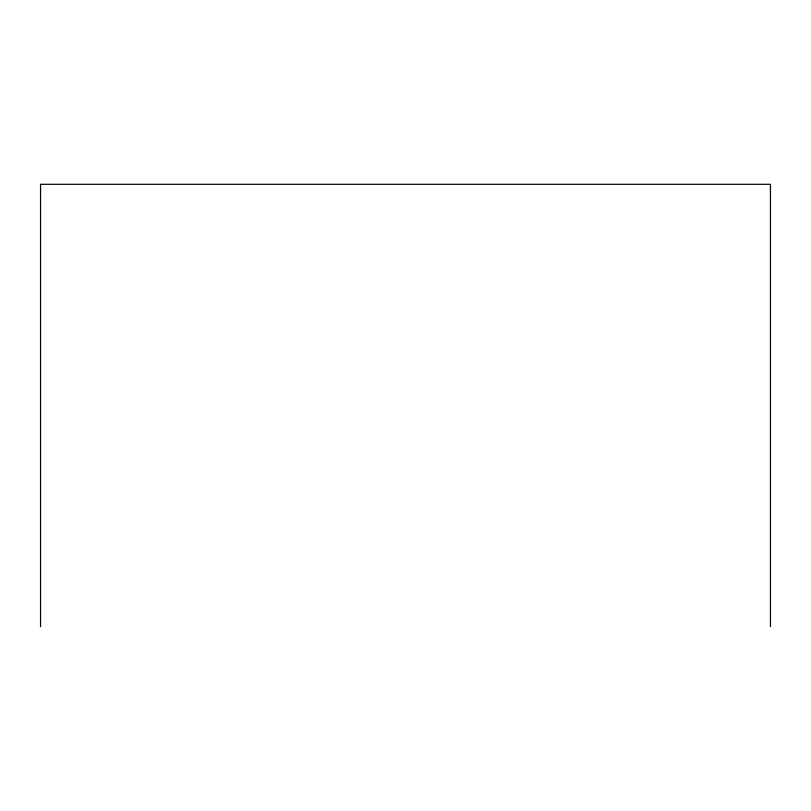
<?xml version="1.0" encoding="UTF-8"?>
<svg xmlns="http://www.w3.org/2000/svg" width="811" height="811" viewBox="0 0 811 811"><rect width="100%" height="100%" fill="white"/><g stroke="black" fill="none" stroke-linecap="round" stroke-linejoin="round"><path stroke-width="1.22" d="M770.45 626.7L770.45 184.3L40.55 184.3L40.55 626.7"/></g></svg>
